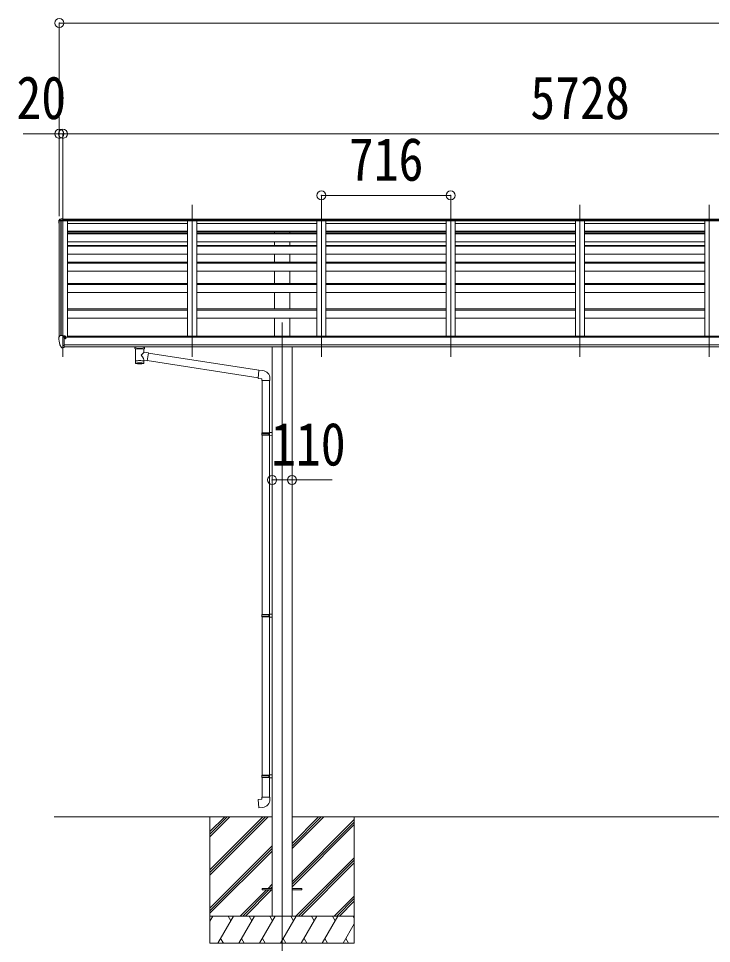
# Model space of a CAD drawing. Units: millimetres at full size. Extents: x -13976 to 14131, y -9754 to 9646.
# Drawn here: x -1187 to 2651, y -5937 to -812 of the extents above; entities that cross this region are included whole.
import ezdxf
from ezdxf.enums import TextEntityAlignment as Align

# ---------------------------------------------------------------- set-up
doc = ezdxf.new("R2010")
doc.units = ezdxf.units.MM
doc.header["$LTSCALE"] = 50
doc.header["$PDMODE"] = 32
doc.header["$PDSIZE"] = 50
for name, color, linetype, lineweight in [('0-0_0', 7, 'Continuous', 9), ('0-1_本体', 4, 'Continuous', 9), ('0-2_部品', 7, 'Continuous', 9), ('0-8_PARTS2', 2, 'Continuous', 9), ('0-A_寸法', 6, 'Continuous', 9)]:
    doc.layers.add(name, color=color, linetype=linetype, lineweight=lineweight)
doc.styles.add('ＭＳ ゴシック', font='')
doc.styles.get('ＭＳ ゴシック').set_extended_font_data('MS Gothic')

msp = doc.modelspace()

# ---------------------------------------------------------------- linework, layer by layer
at = {"layer": '0-0_0'}
for p, q in [((-989.48, -5235.23), (217.48, -5235.23)), ((-127.52, -5235.23), (-127.52, -5935.23)), ((-127.52, -5529.41), (166.66, -5235.23)), ((-127.52, -5543.55), (180.8, -5235.23)), ((-127.52, -5557.69), (194.95, -5235.23)), ((-127.52, -5345.56), (-17.19, -5235.23)), ((-127.52, -5331.42), (-31.33, -5235.23)), ((-127.52, -5317.28), (-45.47, -5235.23)), ((327.48, -5411.06), (503.31, -5235.23)), ((327.48, -5396.92), (489.17, -5235.23)), ((327.48, -5382.78), (475.03, -5235.23)), ((327.48, -5235.23), (3517.48, -5235.23)), ((327.48, -5594.91), (672.48, -5249.91)), ((327.48, -5609.05), (672.48, -5264.05)), ((327.48, -5623.19), (672.48, -5278.2)), ((672.48, -5235.23), (672.48, -5935.23)), ((-127.52, -5741.54), (217.48, -5396.54)), ((-127.52, -5755.68), (217.48, -5410.69)), ((-127.52, -5769.83), (217.48, -5424.83)), ((349.29, -5785.23), (672.48, -5462.04)), ((363.43, -5785.23), (672.48, -5476.19)), ((377.58, -5785.23), (672.48, -5490.33)), ((194.58, -5631.58), (217.48, -5608.68)), ((208.72, -5631.58), (217.48, -5622.82)), ((40.92, -5785.23), (185.58, -5640.58)), ((55.07, -5785.23), (199.72, -5640.58)), ((69.21, -5785.23), (213.86, -5640.58)), ((561.42, -5785.23), (672.48, -5674.17)), ((575.57, -5785.23), (672.48, -5688.32)), ((589.71, -5786.08), (672.48, -5703.3)), ((672.48, -5785.23), (-127.52, -5785.23)), ((-127.52, -5812.74), (-111.64, -5785.23)), ((-82.77, -5935.23), (3.83, -5785.23)), ((-11.17, -5811.21), (-26.17, -5785.23)), ((32.7, -5935.23), (119.3, -5785.23)), ((104.3, -5811.22), (89.3, -5785.23)), ((148.17, -5935.23), (234.77, -5785.23)), ((219.77, -5811.21), (204.77, -5785.23)), ((263.64, -5935.23), (350.24, -5785.23)), ((335.24, -5811.21), (320.24, -5785.23)), ((379.11, -5935.23), (465.71, -5785.23)), ((450.71, -5811.21), (435.71, -5785.23)), ((494.58, -5935.23), (581.18, -5785.23)), ((551.18, -5785.23), (566.18, -5811.21)), ((666.65, -5785.23), (672.48, -5795.33)), ((610.05, -5935.23), (672.48, -5827.1)), ((-127.52, -5935.23), (672.48, -5935.23)), ((-67.77, -5909.25), (-52.77, -5935.23)), ((47.7, -5909.25), (62.7, -5935.23)), ((163.17, -5909.25), (178.17, -5935.23)), ((278.64, -5909.25), (293.64, -5935.23)), ((394.11, -5909.25), (409.11, -5935.23)), ((509.58, -5909.25), (524.58, -5935.23)), ((625.05, -5909.25), (640.05, -5935.23))]:
    msp.add_line(p, q, dxfattribs=at)
at = {"layer": '0-1_本体'}
for p, q in [((-961.5, -1935.35), (-961.52, -2575.47)), ((-960.56, -1934.51), (-952.73, -1934.1)), ((-952.52, -1934.09), (-952.52, -2568.92)), ((-951.82, -2568.92), (-951.82, -1934.09)), ((4774.48, -1931.62), (-929.51, -1931.62)), ((4774.48, -1932.53), (-929.51, -1932.53)), ((-926.01, -1924.42), (4770.98, -1924.42)), ((4770.98, -1926), (-926.01, -1926)), ((-916.52, -1932.53), (-916.52, -2578.73)), ((-250.52, -1932.53), (-250.52, -2572.32)), ((-200.52, -1932.53), (-200.52, -2572.32)), ((465.48, -1932.53), (465.48, -2572.32)), ((515.48, -1932.53), (515.48, -2572.32)), ((1181.48, -1932.53), (1181.48, -2572.32)), ((1231.48, -1932.53), (1231.48, -2572.32)), ((1897.48, -1932.53), (1897.48, -2572.32)), ((1947.48, -1932.53), (1947.48, -2572.32)), ((2613.48, -1932.53), (2613.48, -2572.32)), ((-250.52, -1947.73), (-916.52, -1947.73)), ((-250.52, -1991.26), (-916.52, -1991.26)), ((-250.52, -1992.33), (-916.52, -1992.33)), ((-250.52, -1993.64), (-916.52, -1993.64)), ((465.48, -1947.73), (-200.52, -1947.73)), ((465.48, -1991.26), (-200.52, -1991.26)), ((465.48, -1992.33), (-200.52, -1992.33)), ((465.48, -1993.64), (-200.52, -1993.64)), ((229.98, -2002.47), (229.98, -1993.64)), ((314.98, -2002.47), (314.98, -1993.64)), ((1181.48, -1947.73), (515.48, -1947.73)), ((1181.48, -1991.26), (515.48, -1991.26)), ((1181.48, -1992.33), (515.48, -1992.33)), ((1181.48, -1993.64), (515.48, -1993.64)), ((1897.48, -1947.73), (1231.48, -1947.73)), ((1897.48, -1991.26), (1231.48, -1991.26)), ((1897.48, -1992.33), (1231.48, -1992.33)), ((1897.48, -1993.64), (1231.48, -1993.64)), ((2613.48, -1947.73), (1947.48, -1947.73)), ((2613.48, -1991.26), (1947.48, -1991.26)), ((2613.48, -1992.33), (1947.48, -1992.33)), ((2613.48, -1993.64), (1947.48, -1993.64)), ((-916.52, -2002.47), (-250.52, -2002.47)), ((-250.52, -2005.05), (-916.52, -2005.05)), ((-250.52, -2049.79), (-916.52, -2049.79)), ((-200.52, -2002.47), (465.48, -2002.47)), ((465.48, -2005.05), (-200.52, -2005.05)), ((465.48, -2049.79), (-200.52, -2049.79)), ((229.98, -2070.38), (229.98, -2049.79)), ((314.98, -2070.38), (314.98, -2049.79)), ((515.48, -2002.47), (1181.48, -2002.47)), ((1181.48, -2005.05), (515.48, -2005.05)), ((1181.48, -2049.79), (515.48, -2049.79)), ((1231.48, -2002.47), (1897.48, -2002.47)), ((1897.48, -2005.05), (1231.48, -2005.05)), ((1897.48, -2049.79), (1231.48, -2049.79)), ((1947.48, -2002.47), (2613.48, -2002.47)), ((2613.48, -2005.05), (1947.48, -2005.05)), ((2613.48, -2049.79), (1947.48, -2049.79)), ((-916.52, -2070.38), (-250.52, -2070.38)), ((-916.52, -2073.95), (-250.52, -2073.95)), ((-200.52, -2070.38), (465.48, -2070.38)), ((-200.52, -2073.95), (465.48, -2073.95)), ((515.48, -2070.38), (1181.48, -2070.38)), ((515.48, -2073.95), (1181.48, -2073.95)), ((1231.48, -2070.38), (1897.48, -2070.38)), ((1231.48, -2073.95), (1897.48, -2073.95)), ((1947.48, -2070.38), (2613.48, -2070.38)), ((1947.48, -2073.95), (2613.48, -2073.95)), ((-916.52, -2118.49), (-250.52, -2118.49)), ((-200.52, -2118.49), (465.48, -2118.49)), ((229.98, -2162.94), (229.98, -2118.49)), ((314.98, -2162.94), (314.98, -2118.49)), ((515.48, -2118.49), (1181.48, -2118.49)), ((1231.48, -2118.49), (1897.48, -2118.49)), ((1947.48, -2118.49), (2613.48, -2118.49)), ((-916.52, -2162.94), (-250.52, -2162.94)), ((-250.52, -2167.6), (-916.52, -2167.6)), ((-200.52, -2162.94), (465.48, -2162.94)), ((465.48, -2167.6), (-200.52, -2167.6)), ((515.48, -2162.94), (1181.48, -2162.94)), ((1181.48, -2167.6), (515.48, -2167.6)), ((1231.48, -2162.94), (1897.48, -2162.94)), ((1897.48, -2167.6), (1231.48, -2167.6)), ((1947.48, -2162.94), (2613.48, -2162.94)), ((2613.48, -2167.6), (1947.48, -2167.6)), ((-916.52, -2211.87), (-250.52, -2211.87)), ((-200.52, -2211.87), (465.48, -2211.87)), ((229.98, -2280.14), (229.98, -2211.87)), ((314.98, -2280.14), (314.98, -2211.87)), ((515.48, -2211.87), (1181.48, -2211.87)), ((1231.48, -2211.87), (1897.48, -2211.87)), ((1947.48, -2211.87), (2613.48, -2211.87)), ((-916.52, -2280.14), (-250.52, -2280.14)), ((-916.52, -2285.87), (-250.52, -2285.87)), ((-200.52, -2280.14), (465.48, -2280.14)), ((-200.52, -2285.87), (465.48, -2285.87)), ((515.48, -2280.14), (1181.48, -2280.14)), ((515.48, -2285.87), (1181.48, -2285.87)), ((1231.48, -2280.14), (1897.48, -2280.14)), ((1231.48, -2285.87), (1897.48, -2285.87)), ((1947.48, -2280.14), (2613.48, -2280.14)), ((1947.48, -2285.87), (2613.48, -2285.87)), ((-916.52, -2329.81), (-250.52, -2329.81)), ((-200.52, -2329.81), (465.48, -2329.81)), ((229.98, -2421.54), (229.98, -2329.81)), ((314.98, -2421.54), (314.98, -2329.81)), ((515.48, -2329.81), (1181.48, -2329.81)), ((1231.48, -2329.81), (1897.48, -2329.81)), ((1947.48, -2329.81), (2613.48, -2329.81)), ((-916.52, -2421.54), (-250.52, -2421.54)), ((-916.52, -2428.34), (-250.52, -2428.34)), ((-200.52, -2421.54), (465.48, -2421.54)), ((-200.52, -2428.34), (465.48, -2428.34)), ((515.48, -2421.54), (1181.48, -2421.54)), ((515.48, -2428.34), (1181.48, -2428.34)), ((1231.48, -2421.54), (1897.48, -2421.54)), ((1231.48, -2428.34), (1897.48, -2428.34)), ((1947.48, -2421.54), (2613.48, -2421.54)), ((1947.48, -2428.34), (2613.48, -2428.34)), ((-916.52, -2471.89), (-250.52, -2471.89)), ((-200.52, -2471.89), (465.48, -2471.89)), ((229.98, -2572.32), (229.98, -2471.89)), ((314.98, -2572.32), (314.98, -2471.89)), ((515.48, -2471.89), (1181.48, -2471.89)), ((1231.48, -2471.89), (1897.48, -2471.89)), ((1947.48, -2471.89), (2613.48, -2471.89)), ((4779.98, -2578.73), (-935.02, -2578.73)), ((4756.48, -2572.32), (-911.52, -2572.32)), ((-911.52, -2578.73), (-911.52, -2572.4)), ((-935.02, -2620.33), (4779.98, -2620.33)), ((4779.98, -2632.17), (-935.02, -2632.1)), ((217.48, -2632.11), (217.48, -5785.23)), ((327.48, -2632.12), (327.48, -5785.23))]:
    msp.add_line(p, q, dxfattribs=at)
msp.add_circle((-927.54, -2583.84), 3, dxfattribs=at)
msp.add_arc((-960.51, -1935.51), 1, 93, 173.32986, dxfattribs=at)
at = {"layer": '0-2_部品'}
for p, q in [((-963.51, -1931.91), (-963.51, -1936)), ((-963.51, -1936.68), (-963.51, -1936)), ((-958.49, -1923.76), (-962.97, -1930.19)), ((-962.97, -1930.19), (-962.97, -1933.71)), ((-962.01, -1936.68), (-962.01, -1936)), ((-957.31, -1925.2), (-961.73, -1932.61)), ((-952.62, -1931.93), (-960.67, -1932.32)), ((-952.62, -1932.59), (-960.67, -1933.01)), ((-960.59, -1934.51), (-952.58, -1934.09)), ((-951.48, -1922.95), (-957.73, -1923.34)), ((-957.31, -1925.2), (-941.51, -1924.36)), ((-957.17, -1924.07), (-957.17, -1924.8)), ((-952.62, -1932.59), (-929.51, -1931.19)), ((-952.58, -1934.09), (-929.51, -1934.09)), ((-941.51, -1922.35), (-945.55, -1922.59)), ((-941.51, -1923.12), (-941.51, -1922.35)), ((-926.01, -1923.29), (-941.51, -1922.35)), ((-941.51, -1922.35), (-941.51, -1923.12)), ((-941.51, -1923.12), (-941.51, -1923.84)), ((-941.51, -1926.76), (-941.51, -1924.36)), ((-926.01, -1925.18), (-941.51, -1924.36)), ((-926.01, -1927.58), (-929.51, -1927.4)), ((-926.01, -1928.88), (-929.51, -1928.88)), ((-929.51, -1931.19), (-929.51, -1934.09)), ((-926.01, -1923.29), (-926.01, -1924.06)), ((-926.01, -1924.06), (-926.01, -1924.79)), ((-926.01, -1924.79), (-926.01, -1925.18)), ((-926.01, -1925.18), (-926.01, -1927.58)), ((-926.01, -1928.88), (-926.01, -1927.58)), ((-963.52, -2578.29), (-963.52, -2578.92)), ((-956.61, -2569.49), (-960.67, -2575.3)), ((-941.52, -2637.42), (-941.52, -2568.92)), ((-940.02, -2569.84), (-941.52, -2569.84)), ((-935.02, -2578.65), (-941.52, -2578.26)), ((-940.02, -2569.84), (-940.02, -2576.01)), ((-930.34, -2571.34), (-940.02, -2570.62)), ((-940.02, -2573.61), (-926.02, -2573.66)), ((-930.54, -2583.84), (-930.02, -2583.84)), ((-930.02, -2583.84), (-929.72, -2583.84)), ((-929.52, -2573.65), (-929.52, -2571.75)), ((-925.02, -2574.77), (-925.02, -2578.73)), ((-949.14, -2635.61), (-958.89, -2620.23)), ((-943.02, -2637.33), (-946.73, -2637.1)), ((-943.02, -2637.33), (-941.52, -2637.42)), ((-941.52, -2635.22), (-941.02, -2635.22)), ((-941.02, -2635.22), (-940.52, -2634.22)), ((-935.02, -2634.22), (-940.52, -2634.22)), ((-543.02, -2638.22), (-543.02, -2632.1)), ((-538.92, -2642.72), (-538.93, -2723.01)), ((-493.12, -2660.29), (-493.12, -2642.71)), ((-467.9, -2664.2), (-493.12, -2660.29)), ((-489.02, -2638.22), (-489.02, -2632.1)), ((-467.9, -2664.2), (-474.92, -2709.46)), ((-493.1, -2723.01), (-493.12, -2706.38)), ((-493.12, -2706.64), (-474.92, -2709.46)), ((139.88, -2803.05), (-474.65, -2707.72)), ((143.55, -2761.12), (-468.21, -2666.21)), ((164.4, -2762.68), (143.57, -2760.86)), ((159.48, -2818.43), (205.48, -2818.43)), ((161.48, -2818.43), (161.48, -3108.71)), ((203.48, -2818.43), (203.48, -3106.15)), ((205.48, -2818.43), (205.48, -2807.51)), ((159.48, -3110.71), (160.48, -3108.71)), ((159.48, -3110.71), (203.48, -3110.71)), ((159.48, -3110.71), (159.48, -3118.71)), ((159.48, -3118.71), (203.48, -3118.71)), ((159.48, -3118.71), (160.48, -3120.71)), ((160.48, -3108.71), (203.48, -3108.71)), ((160.48, -3120.71), (203.48, -3120.71)), ((161.48, -3120.71), (161.48, -4114.89)), ((199.01, -3110.71), (198.58, -3108.71)), ((201.48, -3106.21), (217.48, -3105.74)), ((201.48, -3108.21), (201.48, -3106.21)), ((201.48, -3108.21), (203.48, -3108.21)), ((201.48, -3123.21), (201.48, -3121.21)), ((201.48, -3123.21), (217.48, -3123.68)), ((203.48, -3123.27), (203.48, -4112.34)), ((217.48, -3105.74), (217.48, -3123.68)), ((159.48, -4116.89), (160.48, -4114.89)), ((159.48, -4116.89), (203.48, -4116.89)), ((159.48, -4116.89), (159.48, -4124.89)), ((159.48, -4124.89), (203.48, -4124.89)), ((159.48, -4124.89), (160.48, -4126.89)), ((160.48, -4114.89), (203.48, -4114.89)), ((160.48, -4126.89), (203.48, -4126.89)), ((161.48, -4126.89), (161.48, -5005.08)), ((199.01, -4116.89), (198.58, -4114.89)), ((201.48, -4112.39), (217.48, -4111.92)), ((201.48, -4114.39), (201.48, -4112.39)), ((201.48, -4114.39), (203.48, -4114.39)), ((201.48, -4129.39), (201.48, -4127.39)), ((201.48, -4129.39), (217.48, -4129.86)), ((203.48, -4129.45), (203.48, -5002.52)), ((217.48, -4111.92), (217.48, -4129.86)), ((159.48, -5007.08), (160.48, -5005.08)), ((159.48, -5007.08), (203.48, -5007.08)), ((159.48, -5007.08), (159.48, -5015.08)), ((159.48, -5015.08), (203.48, -5015.08)), ((159.48, -5015.08), (160.48, -5017.08)), ((160.48, -5005.08), (203.48, -5005.08)), ((160.48, -5017.08), (203.48, -5017.08)), ((161.48, -5017.08), (161.48, -5127.08)), ((199.01, -5007.08), (198.58, -5005.08)), ((201.48, -5002.58), (217.48, -5002.11)), ((201.48, -5004.58), (201.48, -5002.58)), ((201.48, -5004.58), (203.48, -5004.58)), ((201.48, -5019.58), (201.48, -5017.58)), ((201.48, -5019.58), (217.48, -5020.05)), ((203.48, -5019.64), (203.48, -5127.08)), ((217.48, -5002.11), (217.48, -5020.05)), ((159.48, -5127.08), (205.48, -5127.08)), ((159.48, -5137.08), (159.48, -5127.08)), ((205.48, -5127.08), (205.48, -5138))]:
    msp.add_line(p, q, dxfattribs=at)
at = {"layer": '0-2_部品', "color": 4}
for p, q in [((162.68, -5631.58), (162.68, -5640.58)), ((162.68, -5631.58), (217.48, -5631.58)), ((327.48, -5631.58), (382.28, -5631.58)), ((382.28, -5631.58), (382.28, -5640.58)), ((162.68, -5640.58), (217.48, -5640.58)), ((327.48, -5640.58), (382.28, -5640.58))]:
    msp.add_line(p, q, dxfattribs=at)
at = {"layer": '0-2_部品'}
for points in [[(-957.73, -1923.34), (-957.61, -1923.34), (-957.27, -1923.56), (-957.17, -1924.07)], [(-957.17, -1924.8), (-957.23, -1925.01), (-957.31, -1925.2)], [(-952.62, -1931.93), (-929.51, -1930.55), (-929.51, -1931.19)], [(-941.51, -1924.36), (-941.51, -1923.84), (-941.51, -1923.12)], [(-941.51, -1926.76), (-929.51, -1927.18), (-929.51, -1930.55)], [(-941.52, -2568.92), (-953.52, -2568.92), (-955.85, -2569.06)], [(-935.02, -2634.22), (-935.02, -2576.01), (-940.02, -2576.01)], [(-930.34, -2571.34), (-930.17, -2571.36), (-930.02, -2571.39), (-929.87, -2571.43), (-929.75, -2571.48), (-929.65, -2571.54), (-929.58, -2571.61), (-929.53, -2571.68), (-929.52, -2571.75)], [(-929.72, -2582.65), (-929.72, -2583.84), (-925.02, -2583.84)], [(-925.02, -2582.22), (-925.02, -2583.84), (-924.54, -2583.84)], [(-941.52, -2623.53), (-938.35, -2623.12), (-935.02, -2622.69)], [(-542.98, -2638.28), (-543, -2637.92), (-542.76, -2636.96), (-542.24, -2636.08), (-541.43, -2635.24), (-540.32, -2634.44), (-538.92, -2633.72)], [(-542.98, -2638.16), (-543, -2638.52), (-542.76, -2639.48), (-542.24, -2640.36), (-541.43, -2641.2), (-540.32, -2642), (-538.92, -2642.72)], [(-493.12, -2633.73), (-492.88, -2633.82), (-491.53, -2634.56), (-490.42, -2635.41), (-489.66, -2636.27), (-489.2, -2637.17), (-489.03, -2638.06)], [(-493.12, -2642.71), (-492.88, -2642.61), (-491.53, -2641.88), (-490.42, -2641.03), (-489.66, -2640.17), (-489.2, -2639.27), (-489.03, -2638.38)], [(143.57, -2760.86), (139.56, -2806.68), (159.48, -2808.43), (159.48, -2818.43)], [(199.01, -3110.71), (199.01, -3118.71), (198.58, -3120.71)], [(201.48, -3121.21), (203.48, -3121.21), (203.48, -3108.21)], [(199.01, -4116.89), (199.01, -4124.89), (198.58, -4126.89)], [(201.48, -4127.39), (203.48, -4127.39), (203.48, -4114.39)], [(199.01, -5007.08), (199.01, -5015.08), (198.58, -5017.08)], [(201.48, -5017.58), (203.48, -5017.58), (203.48, -5004.58)], [(164.4, -5182.83), (143.57, -5184.65), (139.56, -5138.83), (159.48, -5137.08)]]:
    msp.add_lwpolyline(points, dxfattribs=at)
for centre, radius, start, end in [((-960.52, -1936), 2.99, 92.88363, 179.89821), ((-763.02, -1936.68), 200.5, 180.00038, 188.11165), ((-960.25, -1935.52), 3.27, 116.90088, 146.38921), ((-763.01, -1936.33), 199.01, 180.00039, 184.08805), ((-763.01, -1936.68), 199.01, 180.00039, 184.08802), ((-960.51, -1936), 1.5, 92.88363, 179.89821), ((-957.67, -1924.34), 1, 93.49169, 145.07667), ((-960.94, -1719.51), 203.67, 272.66471, 274.33431), ((-960.52, -2578.29), 3, 93, 180), ((-771.03, -2578.92), 192.49, 180.0008, 192.1233), ((-955.79, -2570.06), 1, 93.5, 145), ((-927.52, -2583.84), 2.5, 151.64236, 180), ((-927.52, -2583.84), 2.5, 0, 151.64236), ((-956.29, -2618.73), 3, 191.83348, 210), ((-946.54, -2634.11), 3, 210, 266.5), ((-525.95, -2683.44), 51.38, 92.46126, 104.61963), ((-506.06, -2683.44), 51.38, 75.38037, 87.53874), ((160.48, -2807.51), 45, 0, 85), ((160.48, -5138), 45, 275, 0)]:
    msp.add_arc(centre, radius, start, end, dxfattribs=at)
for centre, major_axis, ratio, start_param, end_param in [((-960.51, -1931.91), (0, -3.01), 0.996195, 4.1015237, 4.712389), ((-960.51, -1935.87), (-0.11, 3.55), 0.844901, 0.0150814, 0.3799029), ((-926.02, -2574.77), (-0.02, 1.1), 0.906239, 4.6917496, 6.2625459), ((-516.02, -2643.91), (-22.91, -0.42), 0.072511, 4.711586, 6.2823824), ((-515.99, -2642.28), (-22.91, -0.42), 0.072511, 4.711586, 6.2823824), ((-516.04, -2642.29), (22.92, -0.42), 0.07247, 0.0008089, 1.5716053), ((-516.04, -2643.91), (22.92, -0.42), 0.07247, 0.0008089, 1.5716053), ((-513.46, -2682.49), (20.32, 22.25), 0.045535, 4.9756507, 6.2441899), ((-505.02, -2638.22), (16, 0), 0.361356, 0, 0.0194874), ((-505.02, -2638.22), (16, 0), 0.361356, 6.2636979, 6.2831853), ((-516.02, -2710.57), (22.91, 0), 0.122865, 6.2831853, 9.424778), ((-516.02, -2679.84), (-22.81, 26.62), 0.234429, 3.1563334, 4.5976381), ((-516.02, -2723.01), (22.92, 0), 0.101955, 6.2829723, 9.4248207), ((-516.02, -2723.01), (22.92, 0), 0.101955, 3.1415499, 6.2833984)]:
    msp.add_ellipse(centre, major_axis=major_axis, ratio=ratio, start_param=start_param, end_param=end_param, dxfattribs=at)
at = {"layer": '0-8_PARTS2'}
for p, q in [((-941.51, -1844.45), (-941.52, -2686)), ((-225.51, -1844.45), (-225.52, -2686)), ((490.49, -1844.45), (490.48, -2686)), ((1206.49, -1844.45), (1206.48, -2686)), ((1922.49, -1844.45), (1922.48, -2686)), ((2638.49, -1844.45), (2638.48, -2686)), ((272.48, -2497.2), (272.48, -6003.23))]:
    msp.add_line(p, q, dxfattribs=at)
at = {"layer": '0-A_寸法'}
for p, q in [((-961.55, -837.45), (-961.55, -1451.34)), ((-961.55, -837.45), (10534.44, -837.45)), ((-961.5, -1451.34), (-1161.5, -1451.34)), ((-961.5, -1451.34), (-961.5, -1906.91)), ((-941.51, -1451.34), (-961.5, -1451.34)), ((-941.51, -1451.34), (-941.51, -1906.91)), ((-941.51, -1451.34), (4786.47, -1451.34)), ((-941.51, -1451.34), (-941.51, -1906.91)), ((490.49, -1792.78), (490.49, -1910.38)), ((490.49, -1792.78), (1206.49, -1792.78)), ((1206.49, -1792.78), (1206.49, -1910.38)), ((217.48, -3368.46), (327.48, -3368.46)), ((327.48, -3368.46), (549.22, -3368.46))]:
    msp.add_line(p, q, dxfattribs=at)
for p in [(-961.55, -837.45), (-961.5, -1451.34), (-941.51, -1451.34), (490.49, -1792.78), (1206.49, -1792.78), (217.48, -3368.46), (327.48, -3368.46)]:
    msp.add_point(p, dxfattribs=at)

# ---------------------------------------------------------------- texts
at = {"layer": '0-A_寸法', "color": 7, "style": 'ＭＳ ゴシック', "width": 0.85}
for s, p in [('20', (-1199, -1441.34)), ('5728', (1647.48, -1441.34)), ('716', (642.24, -1782.78)), ('110', (211.23, -3360.46))]:
    msp.add_text(s, height=238.3, dxfattribs=at).set_placement(p, align=Align.BOTTOM_LEFT)

doc.saveas('drawing.dxf')
